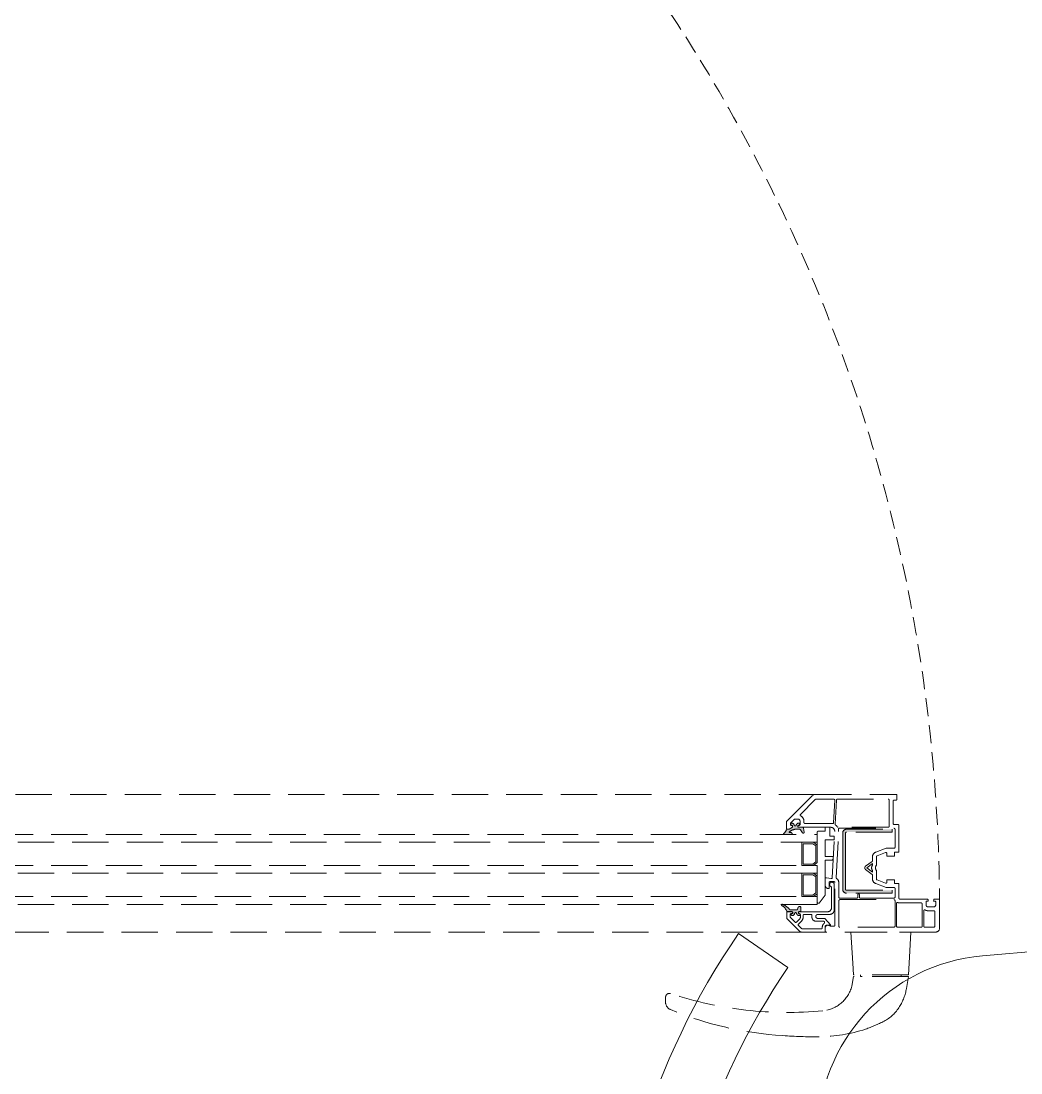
# Model space of a CAD drawing. Header units: millimetres. Extents: x 0 to 145404, y 0 to 194550.
# Drawn here: x 117791 to 118307, y 155323 to 155865 of the extents above; entities that cross this region are included whole.
import ezdxf

# ---------------------------------------------------------------- set-up
doc = ezdxf.new("R2010")
doc.units = ezdxf.units.MM
doc.linetypes.add('HIDDEN2', pattern=[0.1875, 0.125, -0.0625])
doc.layers.add('АР - мебель', color=7, linetype='Continuous', lineweight=9, true_color=0x787878)
doc.layers.add('АР - Окна', color=150, linetype='Continuous', lineweight=9)
doc.layers.add('АР - окна - открывание', color=251, linetype='Continuous', lineweight=5)

# ---------------------------------------------------------------- blocks, each defined once
blk = doc.blocks.new('блок балконный дверной с проходом 750мм')
at = {"layer": 'АР - окна - открывание', "linetype": 'HIDDEN2', "lineweight": 0, "ltscale": 150}
h = blk.add_hatch(color=252, dxfattribs=at)
h.dxf.hatch_style = 1
edge = h.paths.add_edge_path()
edge.add_arc((-95.01606524548495, -767.0779403615428), 0.4999990948033323, 269.998024230572, 360.0000000115815)
edge.add_line((-94.51606615068158, -767.0779403614417), (-94.51606615068158, -766.677941085851))
edge.add_line((-94.51606615068158, -766.677941085851), (-93.51608796157961, -766.677975086048))
edge.add_line((-93.51608796157961, -766.677975086048), (-93.5160679614637, -769.1252826542261))
edge.add_arc((-93.0160688716255, -769.125282650226), 0.4999990898381981, 180.0000004583752, 260.0000014343324)
edge.add_line((-93.1028927900843, -769.6176856325712), (-91.10289648383332, -769.9703389891458))
edge.add_arc((-91.01607248749521, -769.4779360165289), 0.4999990937812597, 259.9999924520041, 414.9999998679999)
edge.add_line((-90.72928478816175, -769.068360737376), (-92.18964652786235, -768.0458038435502))
edge.add_arc((-91.61607140222985, -767.2266530922607), 0.9999981890396054, 180.0000000007426, 235.000019024739, ccw=False)
edge.add_line((-92.61606959126948, -767.2266530922736), (-92.61606959126948, -765.7779427156531))
edge.add_arc((-91.07002851898828, -765.604941635811), 1.55569031969957, 160.0441356413559, 186.3848031233547, ccw=False)
edge.add_arc((-83.87397007858397, -767.4914393909244), 8.989487548420804, 144.4184761265378, 164.4000162285379, ccw=False)
edge.add_arc((-91.0057816270103, -762.3440119224982), 0.1976049697936812, -2.1441227888360004, 155.0988368171374, ccw=False)
edge.add_line((-90.80831500468776, -762.3514049702919), (-90.80272073519882, -763.1844432717846))
edge.add_arc((-90.30426825087395, -763.1579003392419), 0.499158698609575, 183.0481601020709, 363.0481243120662)
edge.add_line((-89.80581574996904, -763.1313577180592), (-89.80581527033792, -759.4546215660359))
edge.add_arc((-90.05109135669335, -759.5558207905832), 0.2653330766919263, 22.42070664090267, 109.3718991659073)
edge.add_arc((-95.81397036680656, -753.3566961569461), 8.221466475385954, 295.4888095720454, 313.649913307044, ccw=False)
edge.add_arc((-92.21607031548928, -761.0719171270271), 0.2999994567637941, 101.5207785811285, 180.0000000621415)
edge.add_line((-92.5160697722531, -761.0719171273524), (-92.5160697722531, -762.1458982926199))
edge.add_line((-92.5160697722531, -762.1458982926199), (-93.51608796157961, -763.8779621558699))
edge.add_line((-93.51608796157961, -763.8779621558699), (-94.51608615079749, -763.8779621558699))
edge.add_line((-94.51608615079749, -763.8779621558699), (-94.51606615068158, -763.4779468806503))
edge.add_arc((-95.01606524528506, -763.4779468806485), 0.4999990946034814, 359.9999999997916, 449.9999999997916)
edge.add_line((-95.01606524528324, -762.977947786045), (-95.21611103305622, -762.9779557856257))
edge.add_arc((-95.2161110342693, -763.4779548802456), 0.4999990946199659, 89.99999986099088, 187.9890196081969)
edge.add_arc((-94.22581810393446, -763.3389718038082), 1.499997286321947, 187.9890199275372, 255.8108212255372)
edge.add_arc((-94.71606578656373, -765.2779516228818), 0.4999990959492785, -75.80980790959973, 75.81082158339922, ccw=False)
edge.add_arc((-94.2257838203848, -767.2169227715343), 1.499997284464145, 104.1901916506915, 172.0129856836921)
edge.add_arc((-95.2160816132698, -767.077974361414), 0.4999990948318529, 172.0129858622975, 270.0000000202954)
edge.add_line((-95.21608161309268, -767.5779734562459), (-95.01608248729463, -767.5779394560489))
h = blk.add_hatch(color=252, dxfattribs=at)
h.dxf.hatch_style = 1
edge = h.paths.add_edge_path()
edge.add_arc((-46.39625955056197, -756.2371215097444), 7.81151624871524, 198.6076839105604, 232.2093995965605)
edge.add_arc((-51.34287915620963, -762.664050261143), 0.2999994713304613, -5.339351787370106e-07, 57.79181758706687, ccw=False)
edge.add_line((-51.04287968487915, -762.6640502639386), (-51.04287981479865, -766.2263769230979))
edge.add_arc((-51.34287926024292, -766.2263769204179), 0.2999994454442643, 290.00030568316987, 359.99999948816827, ccw=False)
edge.add_line((-51.24027190289053, -766.5082836381173), (-52.30120615192573, -766.894438554433))
edge.add_arc((-52.0716197121265, -767.5252115906303), 0.6712559545607332, 110.0003072021514, 270.0001336671494)
edge.add_line((-52.0716181461321, -768.1964675451893), (-50.2428801907372, -768.1964632750826))
edge.add_arc((-50.24288018351763, -767.9964638272743), 0.1999994478082955, 269.9999979317402, 359.9999979317402)
edge.add_line((-50.04288073570933, -767.9964638344939), (-50.04287974572071, -767.1964727189772))
edge.add_arc((-49.84287935306764, -767.1964727206265), 0.2000003926530738, 90.00026967652389, 179.9999995275242, ccw=False)
edge.add_line((-49.84288029441814, -766.9964723279757), (-49.24288300921035, -766.9964733221607))
edge.add_arc((-49.24288108925673, -767.1964727650327), 0.1999994428812285, 5.207127742323792e-07, 90.00055002772609, ccw=False)
edge.add_line((-49.04288164637546, -767.1964727632151), (-49.04288442637335, -767.2964729570851))
edge.add_arc((-48.54288247191289, -767.2964729747803), 0.5000019544604587, 179.9999979722955, 359.9999979722955)
edge.add_line((-48.04288051745243, -767.2964729924754), (-48.04288336729223, -767.1964727986053))
edge.add_arc((-49.24288194514685, -767.1964728085616), 1.199998577854615, 4.753759349558456e-07, 82.8476248157132)
edge.add_arc((-49.02955870063003, -765.4964827043004), 0.5133236805769131, 97.15236181641842, 262.84762477341826, ccw=False)
edge.add_arc((-49.24288224242316, -763.796493164196), 1.199998055101472, 277.1523983580597, 360.0000228620609)
edge.add_line((-48.04288418732176, -763.7964926853749), (-48.04288515729422, -763.6964905813641))
edge.add_arc((-48.54288616203849, -763.6964896099964), 0.5000010047452065, 359.999888689693, 539.999888689693)
edge.add_line((-49.04288716678275, -763.6964886386288), (-49.0428823965558, -763.796492649519))
edge.add_arc((-49.24288183920424, -763.7964926479342), 0.1999994426484406, 269.99945003897454, 359.99999954598854, ccw=False)
edge.add_line((-49.24288375892502, -763.9964920905734), (-49.54288012258621, -763.9964777235512))
edge.add_arc((-49.54288018210706, -763.4964785687881), 0.4999991547630351, 180.0000068935799, 270.0000068205977, ccw=False)
edge.add_line((-50.0428793368701, -763.4964786289459), (-50.04288149566855, -761.2278443491798))
edge.add_arc((-50.34288095822441, -761.2278443482112), 0.29999946255586, 359.9999998150084, 434.3052310620474)
edge.add_arc((-47.85839231906767, -755.215549082521), 6.207596333431415, 210.5429580586039, 247.22207842560408, ccw=False)
edge.add_arc((-53.48087951406909, -758.584940599531), 0.3498905699970064, 37.87019003143638, 204.4338547854487)
h = blk.add_hatch(color=252, dxfattribs=at)
h.dxf.hatch_style = 1
edge = h.paths.add_edge_path()
edge.add_line((-76.10213314146677, -791.2758725441856), (-61.56135050447483, -791.2758725441838))
edge.add_arc((-61.56147258726834, -791.7758716370535), 0.4999991077738787, -1.9910038417947362e-07, 89.98601031725849, ccw=False)
edge.add_line((-61.06147347949445, -791.7758716387909), (-61.06147347948718, -815.2758290852782))
edge.add_line((-61.06147347948718, -815.2758290852782), (-59.56147619567491, -815.2758290852782))
edge.add_line((-59.56147619567491, -815.2758290852782), (-59.56147619567491, -791.7758716387909))
edge.add_arc((-61.56147257722184, -791.7758716381876), 1.999996381546929, 359.9999999827156, 449.9965028670721)
edge.add_line((-61.56135050447483, -789.7758752603661), (-76.10213314146677, -789.7758752603661))
edge.add_line((-76.10213314146677, -789.7758752603661), (-90.56142006125447, -789.7758752603679))
edge.add_arc((-90.56142006125356, -791.77587163879), 1.999996378422111, 90.00000000002606, 180.0000000000261)
edge.add_line((-92.56141643967567, -791.7758716387909), (-92.56141643967567, -815.2758290852801))
edge.add_line((-92.56141643967567, -815.2758290852801), (-91.06141915585613, -815.2758290852801))
edge.add_line((-91.06141915585613, -815.2758290852801), (-91.06141915585613, -791.7758716387909))
edge.add_arc((-90.56142006125265, -791.7758716387891), 0.4999990946034814, 90.00000000020839, 180.0000000002084, ccw=False)
edge.add_line((-90.56142006125447, -791.2758725441856), (-76.10213314146677, -791.2758725441856))
h = blk.add_hatch(color=252, dxfattribs=at)
h.dxf.hatch_style = 1
edge = h.paths.add_edge_path()
edge.add_line((-76.10212411178509, -791.2758725441802), (-61.56134147478588, -791.2758725441802))
edge.add_arc((-61.56146355756937, -791.7758716370411), 0.4999991077733852, -1.990424038922356e-07, 89.98601031731539, ccw=False)
edge.add_line((-61.06146444981277, -791.7758716387873), (-61.06146444981277, -815.2758290852764))
edge.add_line((-61.06146444981277, -815.2758290852746), (-59.56146716599324, -815.2758290852746))
edge.add_line((-59.56146716599324, -815.2758290852746), (-59.56146716599324, -791.7758716387855))
edge.add_arc((-61.56146354755765, -791.7758716382052), 1.999996381546226, 359.9999999827055, 449.9965028670623)
edge.add_line((-61.56134147479315, -789.7758752603625), (-76.10212411179236, -789.7758752603625))
edge.add_line((-76.10212411178509, -789.7758752603625), (-90.56141103157279, -789.7758752603625))
edge.add_arc((-90.56141103157279, -791.7758716387873), 1.999996378424573, 90.00000000000277, 180.0000000000028)
edge.add_line((-92.56140741000127, -791.7758716387873), (-92.56140741000127, -815.2758290852764))
edge.add_line((-92.56140740999399, -815.2758290852764), (-91.06141012617445, -815.2758290852764))
edge.add_line((-91.06141012618173, -815.2758290852764), (-91.06141012618173, -791.7758716387873))
edge.add_arc((-90.56141103157279, -791.7758716387873), 0.4999990946061432, 90.00000000000279, 180.0000000000028, ccw=False)
edge.add_line((-90.56141103157279, -791.275872544182), (-76.10212411178509, -791.275872544182))
at = {"layer": 'АР - окна - открывание', "color": 252, "linetype": 'HIDDEN2', "lineweight": 0, "ltscale": 150}
for p, q in [((-23.52350970294356, -795.0324390046828), (-39.5161857436542, -794.032896814859)), ((-17.52625656259625, -795.2823245522561), (-23.52350970294356, -795.0324390046828)), ((-17.52625656259625, -823.7692789685773), (-17.52625656259625, -795.2823245522561)), ((-16.52671437276877, -795.2823245522561), (-11.56616350427066, -794.4638437555061)), ((-16.52671437276877, -823.7692789685773), (-16.52671437276877, -795.2823245522561)), ((-16.52671437276877, -799.030607764915), (-17.52625656259625, -799.030607764915)), ((-16.52671437276877, -799.8802192266196), (-16.52671437276877, -799.030607764915)), ((-39.51618574364693, -825.018706705978), (-23.52350970294356, -824.0191645161506)), ((-23.52350970294356, -824.0191645161506), (-17.52625656259625, -823.7692789685773)), ((-17.52625656259625, -820.0209957559184), (-16.52671437276877, -820.0209957559184)), ((-16.52671437276877, -820.0209957559184), (-16.52671437276877, -819.1713842942138)), ((-16.52671437276877, -823.7692789685773), (-10.39452240784158, -822.688778168733))]:
    blk.add_line(p, q, dxfattribs=at)
for points in [[(-110.5160422081972, -775.6042632106148), (-110.516042428615, -73.17188785274837)], [(-39.51620888702018, -80.22134870603648), (-39.51620866654412, -768.5548023573213)], [(-39.5161857436542, -794.032896814859), (-39.51618574364693, -825.018706705978)]]:
    blk.add_lwpolyline(points, dxfattribs=at)
for points in [[(-89.80566937785625, -72.10543197027098), (-89.80539569275425, -776.6706853726394), (-85.80540821009345, -776.6706853726394), (-85.80568189519545, -72.10543197027098)], [(-73.80570514298597, -72.10543197027098), (-73.80543145789125, -776.6706853726375), (-69.80543494514131, -776.6706853726375), (-69.80570863023604, -72.10543197027098)], [(-57.80575642520853, -72.10550617721881), (-57.80546722302097, -776.6706853726375), (-53.80547071032925, -776.6706853726375), (-53.80575991251681, -72.10550617721881)], [(-85.80584522362915, -768.6701858955387), (-85.80584522368736, -774.6701722156615), (-84.30584864359844, -776.6701676556643), (-75.30586728669005, -776.6701676556643), (-73.80587070659385, -774.6701722156615), (-73.80587070660113, -768.6701858955387)], [(-85.00584704770881, -769.4701840715154), (-85.00584704770881, -774.4035061569632), (-83.90584955566737, -775.8701694796875), (-75.70586637473025, -775.8701694796857), (-74.6058688826306, -774.4035061569632), (-74.6058688826306, -769.4701840715154)], [(-69.80587982653378, -768.6701858955369), (-69.80587982653378, -774.6701722156615), (-68.30588324650307, -776.6701676556643), (-59.3059018895874, -776.6701676556625), (-57.80590530949848, -774.6701722156615), (-57.80590530949848, -768.6701858955369)], [(-69.00588165049703, -769.4701840715154), (-69.00588165049703, -774.4035061569632), (-67.90588415845559, -775.8701694796857), (-59.70590097751847, -775.8701694796857), (-58.60590348547703, -774.4035061569632), (-58.60590348547703, -769.4701840715154)]]:
    blk.add_lwpolyline(points, close=True, dxfattribs=at)
for points in [[(-95.01608248729463, -767.5779394560489, 0.4142236625048969), (-94.51606615068158, -767.0779403614417), (-94.51606615068158, -766.677941085851), (-93.51608796157961, -766.677975086048), (-93.5160679614637, -769.1252826542261, 0.3639702390887247), (-93.1028927900843, -769.6176856325712), (-91.10289648383332, -769.9703389891458, 0.8025849048733388), (-90.72928478816175, -769.068360737376), (-92.18964652786235, -768.0458038435502, -0.2446985312071642), (-92.61606959126948, -767.2266530922736), (-92.61606959126948, -765.7779427156531, -0.1154416027553589), (-92.53230866463855, -765.0739904643799, -0.0874075010734175), (-91.1850163429699, -762.2608095145881, -0.8188035862802793), (-90.80831500468776, -762.3514049702919), (-90.80272073519882, -763.1844432717846, 0.9999996876733664), (-89.80581574996904, -763.1313577180592), (-89.80581527033792, -759.4546215660359, 0.3987127071440715), (-90.13910193663469, -759.305509425669, -0.0794090477554246), (-92.27598719565867, -760.7779619577761, 0.356473528983741), (-92.5160697722531, -761.0719171273524), (-92.5160697722531, -762.1458982926199), (-93.51608796157961, -763.8779621558699), (-94.51608615079749, -763.8779621558699), (-94.51606615068158, -763.4779468806503, 0.4142135623730951), (-95.01606524528324, -762.977947786045), (-95.21611103305622, -762.9779557856257, 0.4556683960672589), (-95.71125749879866, -763.5474464141537, 0.3048806673354255), (-94.59350386808364, -764.7932066671694, -0.778623334121811), (-94.59349529202154, -765.7626944101596, 0.3048854015993097), (-95.7112305100527, -767.008500158667, 0.4556578280662389), (-95.21608161309268, -767.5779734562459)], [(-53.79943367739179, -758.7296701956841, 0.1476748019474032), (-51.18298030333244, -762.4102155912353, -0.2576486926793444), (-51.04287968487915, -762.6640502639386), (-51.04287981479865, -766.2263769230979, -0.3152973200329164), (-51.24027190289053, -766.5082836381173), (-52.30120615192573, -766.894438554433, 0.8390983408607906), (-52.0716181461321, -768.1964675451893), (-50.2428801907372, -768.1964632750826, 0.4142135623730951), (-50.04288073570933, -767.9964638344939), (-50.04287974572071, -767.1964727189772, -0.4142121813853099), (-49.84288029441814, -766.9964723279757), (-49.24288300921035, -766.9964733221607, -0.4142163714287553), (-49.04288164637546, -767.1964727632151), (-49.04288442637335, -767.2964729570851, 0.9999999999999998), (-48.04288051745243, -767.2964729924754), (-48.04288336729223, -767.1964727986053, 0.378106001510462), (-49.09347188038373, -766.0058119754942, -0.8823576009580577), (-49.09347176117444, -764.9871534181477, 0.378106002326665), (-48.04288418732176, -763.7964926853749), (-48.04288515729422, -763.6964905813641, 1.000000000000006), (-49.04288716678275, -763.6964886386288), (-49.0428823965558, -763.796492649519, -0.4142163714287553), (-49.24288375892502, -763.9964920905734), (-49.54288012258621, -763.9964777235512, -0.4142135620000036), (-50.0428793368701, -763.4964786289459), (-50.04288149566855, -761.2278443491798, 0.3360769060652119), (-50.26172733806743, -760.9390299312074, -0.161423431392493), (-53.2046746456399, -758.3701516760996, 0.8891193943001539)], [(-39.51619477286295, -781.2758142697769, 0.4142135623730951), (-40.01616348499374, -780.7758455576534), (-41.61616615200182, -780.7758455576534, 0.7207612074404529), (-42.51615834148834, -783.4758456685088), (-42.51615834148834, -785.2758377825687, -0.4142135623730951), (-43.01615706263692, -785.7758365037137), (-65.01611797221994, -785.7758365037155, -0.4142135623730951), (-65.51611669336853, -785.2758377825687), (-65.51611669336853, -783.275840657225, -0.4142135623730951), (-65.01611797222722, -782.7758419360782), (-62.01612303112779, -782.7758419360782), (-62.01612303112779, -782.275841720628, 0.4142135623730951), (-63.51611919456627, -780.7758455576534), (-67.01611435716768, -780.7758455576534, 0.4663076484297019), (-67.50851711990981, -781.3626683002769), (-67.07374589117535, -783.828378926599, -0.4504671432811832), (-67.53998116142611, -784.4145169756086), (-91.41143069128157, -785.6655666972767, -0.4296339427720534), (-93.51609899126925, -783.6683108181098), (-93.51609699126129, -767.2235980300723, 0.3888787210067404), (-93.97251774960023, -766.7255020361501), (-94.5160951804719, -766.6779450858742), (-94.5160951804719, -767.2759013766956, -0.4142135623730951), (-95.01609390162048, -767.7759000978424), (-96.71608894406381, -767.7759000978424, -0.4142135623730951), (-97.71608638588805, -766.7759026555507), (-97.71608638588805, -765.2185773645144, -0.1989110945363628), (-97.42319710888114, -764.5114752011307), (-95.6876630592451, -762.7759241516362), (-95.01609390162048, -762.7759241516362, -0.4142135623730951), (-94.5160951804719, -763.2759228727812), (-94.5160951804719, -763.8779621558699), (-93.7221936281203, -763.8085052829176, 0.2447000054231404), (-93.33275732326001, -763.5604057312742), (-92.51609880205069, -762.2758940570823), (-92.51609880205069, -761.2759264943581, 0.4142135623730951), (-93.01609752319928, -760.7759277732114), (-96.51609155890037, -760.7759277732114), (-109.9302560192009, -774.1900542337628, 0.1989125858137271), (-110.5160422081972, -775.6042632106148), (-110.5160662078706, -817.2758255493884, 0.414213731059474), (-110.016067486722, -817.775824558312), (-108.0160703613801, -817.775824558312, 0.4142135623730951), (-107.5160716402315, -817.2758258371653), (-107.5160716402315, -816.2758277545893, -0.4142133840902219), (-107.0160723700683, -815.7758281798872), (-95.51609330076462, -815.7758211800794, -0.4142137406559211), (-95.01609427508083, -816.2758199007606), (-95.01609427508083, -818.2758240263777, 0.4142135623730951), (-94.51609555393225, -818.7758227475244), (-80.71611716927873, -818.7758227475226), (-80.71611716927873, -816.5758267310705), (-78.71612079085025, -816.5758267310705), (-78.71612079085753, -812.575836974471), (-79.99774152719328, -812.575836974471, -0.5223602831779204), (-80.46661544698145, -811.902180723939), (-78.83698881293822, -807.5021838118412, -0.3137494600325467), (-78.36811427708017, -807.1758407527834), (-73.93899944139412, -807.1758407527816, -0.3779650000000018), (-71.29325223213527, -807.1758407527816), (-66.86415239676717, -807.1758407527816, -0.3137494600325357), (-66.39527786044346, -807.5021838118412), (-64.76565122640022, -811.9021807239371, -0.5223602831779198), (-65.23452514665405, -812.5758369744692), (-66.51614588253142, -812.575836974471), (-66.51614588253142, -816.5758267310687), (-64.51614950410294, -816.5758267310687), (-64.51614950410294, -818.7758227475226), (-57.01616271155217, -818.7758227475226, -0.4142136248932759), (-56.51616399040358, -819.275821575304), (-56.51616699065198, -833.3301329545304, 0.3888803697501749), (-56.05974015218817, -833.8282328115713), (-55.51616580119298, -833.8757864044348), (-55.51616580119298, -833.2757961176396, -0.4142135623730951), (-55.0161670800444, -832.7757973964929), (-53.51616867585108, -832.7757973964929, -0.4142135623730951), (-52.51617123355391, -833.7757948387864), (-52.51617123355391, -836.7757909002614, -0.4142135623730951), (-53.51616867585108, -837.775788342555), (-55.0161668984365, -837.775788342555, -0.4142135623730951), (-55.51616580165864, -837.2757894393346), (-55.51616580119298, -836.675799334613), (-56.05975151150778, -836.7233619217097, 0.3888761047889064), (-56.51616399040358, -837.2214533032659), (-56.51616399040358, -839.275785999833, 0.4142135623730951), (-56.016165269255, -839.7757847209798), (-41.51619024371757, -839.7757847209798, 0.4142135623730951), (-39.51619477379427, -837.7757892510583)], [(-39.51618574318854, -781.2758142697769, 0.4142135623730951), (-40.01615445531206, -780.7758455576534), (-41.61615712232015, -780.7758455576534, 0.7207612074404529), (-42.51614931180666, -783.4758456685088), (-42.51614931180666, -785.2758377825687, -0.4142135623730951), (-43.01614803295524, -785.7758365037137), (-65.01610894254554, -785.7758365037155, -0.4142135623730951), (-65.51610766368685, -785.2758377825687), (-65.51610766368685, -783.275840657225, -0.4142135623730951), (-65.01610894254554, -782.7758419360782), (-62.01611400144611, -782.7758419360782), (-62.01611400144611, -782.275841720628, 0.4142135623730951), (-63.51611016488459, -780.7758455576534), (-67.016105327486, -780.7758455576534, 0.4663076484297019), (-67.50850809022813, -781.3626683002769), (-67.07373686149367, -783.828378926599, -0.4504671432811832), (-67.53997213174443, -784.4145169756086), (-91.41142166159989, -785.6655666972767, -0.4296339427720534), (-93.51608996159484, -783.6683108181098), (-93.51608796157961, -767.2235980300723, 0.3888787210067404), (-93.97250871991855, -766.7255020361501), (-94.51608615079749, -766.6779450858742), (-94.51608615079749, -767.2759013766956, -0.4142135623730951), (-95.0160848719388, -767.7759000978424), (-96.71607991438214, -767.7759000978424, -0.4142135623730951), (-97.71607735620637, -766.7759026555507), (-97.71607735620637, -765.2185773645144, -0.1989110945363628), (-97.42318807919946, -764.5114752011307), (-95.6876540295707, -762.7759241516362), (-95.0160848719388, -762.7759241516362, -0.4142135623730951), (-94.51608615079749, -763.2759228727812), (-94.51608615079749, -763.8779621558699), (-93.72218459843862, -763.8085052829176, 0.2447000054231404), (-93.33274829358561, -763.5604057312742), (-92.51608977236901, -762.2758940570823), (-92.51608977236901, -761.2759264943581, 0.4142135623730951), (-93.0160884935176, -760.7759277732114), (-96.51608252921869, -760.7759277732114), (-109.9302469895265, -774.1900542337628, 0.1989125858137271), (-110.5160331785155, -775.6042632106148), (-110.5160571781889, -817.2758255493884, 0.414213731059474), (-110.0160584570403, -817.775824558312), (-108.0160613316984, -817.775824558312, 0.4142135623730951), (-107.5160626105499, -817.2758258371653), (-107.5160626105499, -816.2758277545893, -0.4142133840902219), (-107.0160633403939, -815.7758281798872), (-95.51608427108295, -815.7758211800794, -0.4142137406559211), (-95.01608524539915, -816.2758199007606), (-95.01608524539915, -818.2758240263777, 0.4142135623730951), (-94.51608652425057, -818.7758227475244), (-80.71610813959705, -818.7758227475226), (-80.71610813959705, -816.5758267310705), (-78.71611176117585, -816.5758267310705), (-78.71611176117585, -812.575836974471), (-79.99773249751888, -812.575836974471, -0.5223602831779204), (-80.46660641730705, -811.902180723939), (-78.83697978325654, -807.5021838118412, -0.3137494600325467), (-78.36810524739849, -807.1758407527834), (-73.93899041171244, -807.1758407527816, -0.3779650000000018), (-71.2932432024536, -807.1758407527816), (-66.86414336708549, -807.1758407527816, -0.3137494600325357), (-66.39526883076906, -807.5021838118412), (-64.76564219671855, -811.9021807239371, -0.5223602831779198), (-65.23451611697237, -812.5758369744692), (-66.51613685284974, -812.575836974471), (-66.51613685284974, -816.5758267310687), (-64.51614047442126, -816.5758267310687), (-64.51614047442126, -818.7758227475226), (-57.01615368187049, -818.7758227475226, -0.4142136248932759), (-56.51615496072191, -819.275821575304), (-56.51615796097758, -833.3301329545304, 0.3888803697501749), (-56.05973112250649, -833.8282328115713), (-55.51615677151131, -833.8757864044348), (-55.51615677151131, -833.2757961176396, -0.4142135623730951), (-55.01615805036272, -832.7757973964929), (-53.5161596461694, -832.7757973964929, -0.4142135623730951), (-52.51616220387223, -833.7757948387864), (-52.51616220387223, -836.7757909002614, -0.4142135623730951), (-53.5161596461694, -837.775788342555), (-55.01615786875482, -837.775788342555, -0.4142135623730951), (-55.51615677197697, -837.2757894393346), (-55.51615677151131, -836.675799334613), (-56.05974248182611, -836.7233619217097, 0.3888761047889064), (-56.51615496072191, -837.2214533032659), (-56.51615496072191, -839.275785999833, 0.4142135623730951), (-56.0161562395806, -839.7757847209798), (-41.5161812140359, -839.7757847209798, 0.4142135623730951), (-39.51618574411259, -837.7757892510583)], [(-52.01617706075194, -784.0334408068122), (-62.83392510664999, -784.0334498763643, 2.154456899802128), (-64.0171380861866, -785.433448258171), (-51.01617802718101, -785.4334373582244, 0.4142134815881239), (-48.61618451403774, -783.0334404826629), (-48.61618794572132, -776.9334521024177, -0.4142135836325451), (-47.61619030017027, -775.9334534042393), (-47.51618895756837, -775.9334533553449, -0.414214246700944), (-46.51619033197494, -776.9334533373496), (-46.51619720558665, -780.656035125294), (-43.20620078682987, -783.4334519069873), (-43.01718029924814, -783.4334504370129, 0.4931435481131065), (-42.72740116950445, -783.0558052911567), (-43.03058325427264, -781.9243239906666, -0.4931461045081898), (-42.06465979518543, -780.6655051877062), (-40.51620839214593, -780.6655051877062), (-39.51621025654458, -780.9334566481596), (-39.51620866654412, -768.5548023573213, 0.1989123630725275), (-39.95554812743649, -767.4941430249003), (-46.36975086858729, -761.0799402736814, 0.1989123677162542), (-46.72330359941407, -760.9334939367966), (-49.51619164225849, -760.9334939367966, 0.4142135623730951), (-50.0161907100337, -761.4334929844865), (-50.01619080002274, -763.4334892757163, 0.4142135619999984), (-49.51619161222334, -763.9334883434315), (-49.01619254445541, -763.9334883434315), (-49.01619268159266, -763.1334899207689, -0.4142136125835799), (-48.51619361381745, -762.6334907672574), (-47.42746534450998, -762.6334907672574, -0.1989123675822483), (-47.0739126128683, -762.7799371039112), (-44.61472084929119, -765.2391288712136, -0.4142149376303149), (-44.61472250995575, -765.9462359941137), (-46.30909064168372, -767.6405882118381, -0.1989123979999996), (-47.01619627330365, -767.9334808857277), (-48.51619343669154, -767.9334808857277, -0.4142135623730951), (-49.01619254445541, -767.4334818178961), (-49.01619254445541, -766.9334827501809), (-49.51619161222334, -766.9334827501809, 0.4142135623730951), (-50.01619068005675, -767.4334818178961), (-50.01618246638827, -782.0334434104536, -0.4142134815881235)], [(-95.51609536969772, -783.6683103198523), (-95.51609336968977, -770.2758952719198, 0.4142136061131471), (-96.01609209083108, -769.7758964762672), (-96.71609062090283, -769.7758964762672, -0.2836257497458363), (-99.39710918271885, -768.1220427884602, 0.5113885279364263), (-100.1974982330212, -767.9928460451649), (-107.869600041704, -775.6649258537166, 0.1989125985937846), (-108.016046735167, -776.018478458351), (-108.016051734965, -785.2077914453951, 0.429634057382356), (-107.4898846775395, -785.7071056275274), (-95.89242117658432, -785.0993087017107, 0.4607369999999725), (-95.42942363268958, -784.4964733190102, -0.0521850000000031)], [(-95.51608634001605, -783.6683103198523), (-95.51608434000809, -770.2758952719198, 0.4142136061131471), (-96.0160830611494, -769.7758964762672), (-96.71608159122843, -769.7758964762672, -0.2836257497458363), (-99.39710015303717, -768.1220427884602, 0.5113885279364263), (-100.1974892033395, -767.9928460451649), (-107.8695910120223, -775.6649258537166, 0.1989125985937846), (-108.0160377054854, -776.018478458351), (-108.0160427052833, -785.2077914453951, 0.429634057382356), (-107.4898756478651, -785.7071056275274), (-95.89241214690264, -785.0993087017107, 0.4607369999999725), (-95.4294146030079, -784.4964733190102, -0.0521850000000031)], [(-45.11619817983592, -779.7700526777664, 0.2216951465911296), (-44.93759231817967, -780.1530751079156), (-44.72380756126222, -780.332461819213, 0.4333548528877233), (-43.99935322394595, -780.2453132448647, -0.2387820233488146), (-42.06465979297354, -779.2655077978727), (-41.71620587637153, -779.2655077978727, 0.4142135247519348), (-41.21620680853812, -778.7655087943042), (-41.21620553425601, -768.8447506505602, 0.1989124005592738), (-41.36265187038953, -768.4911978552375), (-42.91766773981362, -766.9361819834251, 0.4142121871152639), (-43.62477154255612, -766.9361803227641), (-45.31914301755023, -768.6305358835818, -0.1989123979999998), (-47.0161964719664, -769.3334782755594), (-48.11619287226495, -769.3334782755594, 0.4142137271492757), (-48.61619194004015, -769.8334776246486), (-48.6161899147628, -773.4334585916315, 0.4142135411136461), (-48.11619060199882, -773.9334573782037), (-47.11618834687397, -773.9334568882116, -0.4142142467009427), (-45.11619109579624, -775.9334568522211)], [(-91.5161021854874, -777.1707205041241), (-91.5161021854874, -780.6707125242158), (-93.51609762549197, -780.6707125242158), (-93.51609762549197, -783.1707068242488), (-89.01610788545804, -783.1707068242488), (-89.01610788545804, -785.4348971541242), (-87.01611244539527, -785.3300818349855), (-87.01611244533706, -780.6707125242158), (-78.51613182518486, -780.6707125242158), (-78.51613182518486, -784.8846167283539), (-77.06398669603368, -784.8085130271868), (-76.51613638512208, -784.3474887948653), (-76.51613638512208, -780.6707125242158), (-58.51614306046395, -780.670712524214), (-54.36799253479694, -777.6707193641525), (-54.3656599567621, -777.1707205041241, 0.4142135623730951), (-54.81689082235243, -776.6706453543613), (-91.01610332545533, -776.6707216440957, 0.4142135623728348)], [(-94.01609626979916, -813.775823801416, 0.4142133888067069), (-93.51609699126129, -813.2758242267139), (-93.51609699126129, -787.4099618623607, 0.2504918936243434), (-93.73831898969365, -786.9942230295312, -0.0852999488735106), (-94.72115361154283, -786.0615482508313, 0.2504917592246894), (-95.14795225430862, -785.861389307571), (-107.5422209840763, -786.5109451407009, 0.3989593756714407), (-108.0160527347325, -787.0102593070008), (-108.0160687348252, -813.2758322756547, 0.4142139143587452), (-107.5160692174031, -813.7758318014623)], [(-94.01608724012476, -813.775823801416, 0.4142133888067069), (-93.51608796157961, -813.2758242267139), (-93.51608796157961, -787.4099618623607, 0.2504918936243434), (-93.73830996001197, -786.9942230295312, -0.0852999488735106), (-94.72114458186115, -786.0615482508313, 0.2504917592246894), (-95.14794322462694, -785.861389307571), (-107.5422119544019, -786.5109451407009, 0.3989593756714407), (-108.0160437050581, -787.0102593070008), (-108.0160597051436, -813.2758322756547, 0.4142139143587452), (-107.5160601877215, -813.7758318014623)], [(-92.40498800353089, -787.5682882578333, 0.4814801107898689), (-93.01609789665235, -788.0557855550871), (-93.01609789665235, -816.2758276479528, 0.4142135623730951), (-92.51609917550377, -816.7758263690996), (-83.21611226884852, -816.7758263690978, 0.4142135623730951), (-82.71611354769993, -816.2758276479528), (-82.71611354769993, -812.2173656237121), (-80.71248277286941, -806.8075580314619, -0.3137490212917867), (-78.36811594601022, -805.1758443743586), (-76.3661182758733, -805.1758413741084, 0.2360675819971982), (-75.96611978352303, -804.9758417533087), (-73.41612438818265, -801.5758478928494, -0.5000000000003287), (-71.81612728534674, -801.5758478933151), (-69.26613065833226, -804.9758433956924, 0.2360679774990761), (-68.86612870146928, -805.1758443743586), (-66.86415447361651, -805.1758443743568, -0.3137494327936865), (-64.51978390051954, -806.8075580314601), (-62.51615312568174, -812.2173656237103), (-62.51615312568174, -816.275827647951, 0.4142135623730951), (-62.01615440453315, -816.7758263690978), (-57.51613080620882, -816.7758263690978, 0.4142135623730951), (-57.01613208506751, -816.275827647951), (-57.01613208506751, -798.8758124085637, 0.4142135623730951), (-57.51613080620882, -798.3758136878826), (-58.81615982587391, -798.3758136878826, -0.9999999999999998), (-58.81615982587391, -797.5758151362336), (-57.51613080620882, -797.5758151362336, 0.4142135623730951), (-57.01613208506751, -797.0758164150868), (-57.01613208506751, -788.2758316032853, 0.4142135623730951), (-57.51613080620882, -787.7758328821403), (-65.01611702414084, -787.7758328821403, -0.2531711279393058), (-67.1087071529837, -786.6437014068636, 0.2671472280829498), (-67.55339305625967, -786.4179603961568), (-91.30675899183552, -787.662822086568, -0.0692230000000002)], [(-92.40497897384921, -787.5682882578333, 0.4814801107898689), (-93.01608886697795, -788.0557855550871), (-93.01608886697068, -816.2758276479528, 0.4142135623730951), (-92.51609014582937, -816.7758263690996), (-83.21610323916684, -816.7758263690978, 0.4142135623730951), (-82.71610451802553, -816.2758276479528), (-82.71610451802553, -812.2173656237121), (-80.71247374318773, -806.8075580314619, -0.3137490212917867), (-78.36810691632854, -805.1758443743586), (-76.36610924619163, -805.1758413741084, 0.2360675819971982), (-75.96611075384135, -804.9758417533087), (-73.41611535850097, -801.5758478928494, -0.5000000000003287), (-71.81611825566506, -801.5758478933151), (-69.26612162865058, -804.9758433956924, 0.2360679774990761), (-68.8661196717876, -805.1758443743586), (-66.86414544393483, -805.1758443743568, -0.3137494327936865), (-64.51977487083786, -806.8075580314601), (-62.51614409600006, -812.2173656237103), (-62.51614409600006, -816.275827647951, 0.4142135623730951), (-62.01614537485148, -816.7758263690978), (-57.51612177652714, -816.7758263690978, 0.4142135623730951), (-57.01612305538583, -816.275827647951), (-57.01612305538583, -798.8758124085637, 0.4142135623730951), (-57.51612177653442, -798.3758136878826), (-58.81615079619223, -798.3758136878826, -0.9999999999999998), (-58.81615079619223, -797.5758151362336), (-57.51612177653442, -797.5758151362336, 0.4142135623730951), (-57.01612305538583, -797.0758164150868), (-57.01612305538583, -788.2758316032853, 0.4142135623730951), (-57.51612177653442, -787.7758328821403), (-65.01610799445916, -787.7758328821403, -0.2531711279393058), (-67.10869812330202, -786.6437014068636, 0.2671472280829498), (-67.55338402657799, -786.4179603961568), (-91.30674996215384, -787.662822086568, -0.0692230000000002)], [(-76.10213314146677, -791.2758725441856), (-61.56135050447483, -791.2758725441838, -0.4141420506258557), (-61.06147347949445, -791.7758716387909), (-61.06147347948718, -815.2758290852782), (-59.56147619567491, -815.2758290852782), (-59.56147619567491, -791.7758716387909, 0.4141956854021884), (-61.56135050447483, -789.7758752603661), (-76.10213314146677, -789.7758752603661), (-90.56142006125447, -789.7758752603679, 0.4142135623730951), (-92.56141643967567, -791.7758716387909), (-92.56141643967567, -815.2758290852801), (-91.06141915585613, -815.2758290852801), (-91.06141915585613, -791.7758716387909, -0.4142135623730951), (-90.56142006125447, -791.2758725441856)], [(-76.10212411178509, -791.2758725441856), (-61.56134147479315, -791.2758725441838, -0.4141420506258557), (-61.06146444981277, -791.7758716387909), (-61.06146444981277, -815.2758290852782), (-59.56146716599324, -815.2758290852782), (-59.56146716599324, -791.7758716387909, 0.4141956854021884), (-61.56134147479315, -789.7758752603661), (-76.10212411178509, -789.7758752603661), (-90.56141103157279, -789.7758752603679, 0.4142135623730951), (-92.56140741000127, -791.7758716387909), (-92.56140740999399, -815.2758290852801), (-91.06141012618173, -815.2758290852801), (-91.06141012618173, -791.7758716387909, -0.4142135623730951), (-90.56141103157279, -791.2758725441856)], [(-55.7161348127338, -787.7758328821403, 0.4142135623730951), (-56.21613353388238, -788.2758316032853), (-56.21613353388238, -816.275827647951, 0.4142135623730951), (-55.7161348127338, -816.7758263690978), (-42.51618896797299, -816.775826369096, 0.4142135623730951), (-42.01619024682441, -816.275827647951), (-42.01619024683168, -788.2758316032853, 0.4142135623730951), (-42.51618896797299, -787.7758328821385)], [(-55.71612578305212, -787.7758328821403, 0.4142135623730951), (-56.21612450420071, -788.2758316032853), (-56.21612450420071, -816.275827647951, 0.4142135623730951), (-55.71612578305212, -816.7758263690978), (-42.51617993829132, -816.775826369096, 0.4142135623730951), (-42.01618121715001, -816.275827647951), (-42.01618121715001, -788.2758316032853, 0.4142135623730951), (-42.51617993829132, -787.7758328821385)], [(-71.29325223213527, -805.1758443743586), (-70.36612791125663, -805.1758443743586), (-72.61612583699753, -802.1758468064711), (-74.86612376273843, -805.1758443743586), (-73.93899944139412, -805.1758443743586, -0.3779649999999959)], [(-54.51616761198238, -819.2758210318791), (-54.51616961199034, -830.2758022061191, 0.4142136156264128), (-54.01617089084175, -830.7758010180698), (-42.51618896797299, -830.775801018068, 0.4142135623730951), (-42.01619024682441, -830.2758022969213), (-42.01619024682441, -818.075823641426, 0.4142135623730951), (-42.51618896797299, -817.5758249202811), (-54.26662282680627, -817.5758249202811, 0.5405750318884612), (-54.72487930941861, -818.2758234806208, -0.1032438360558487)], [(-50.45676287353854, -831.5757995692531, 0.5718902783057536), (-50.89382101100637, -832.3186555126651, -0.1274789111112957), (-50.5161748551327, -833.7757948662604), (-50.5161748551327, -836.7757905268029, 0.4142135623730951), (-50.01617613398412, -837.2757892479497), (-42.51618896797299, -837.2757892479478, 0.4142135623730951), (-42.01619024682441, -836.7757905268011), (-42.01619024682441, -832.0757982903981, 0.4142135623730951), (-42.51618896797299, -831.5757995692513)]]:
    blk.add_lwpolyline(points, format="xyb", close=True, dxfattribs=at)
at = {"layer": 'АР - окна - открывание', "color": 252, "linetype": 'HIDDEN2', "lineweight": 0, "ltscale": 75}
blk.add_arc((-50.5144568612377, -0.0003663423633781804), 839.7754183786165, 180, 270, dxfattribs=at)
at = {"layer": 'АР - окна - открывание', "color": 252, "linetype": 'HIDDEN2', "lineweight": 0, "ltscale": 150}
for centre, radius, start, end in [((-5.918012533416913, -700.4059150894084), 1.999084380076011, 99.74595900731099, 198.3265279763841), ((-4.550214010312629, -708.2844038230107), 9.995422900378244, 78.32842596108132, 99.82843700386873), ((-3.379947129542415, -702.6064021047534), 4.198077398159261, 22.43151203638213, 78.2929529982026), ((-190.6660359934249, -761.5742163263496), 192.6117922203016, 354.6293109884141, 18.31913696859798), ((-167.1549365670217, -770.3136465007976), 181.4169184918781, 3.598229999638959, 22.46031500815111), ((-268.1864566200093, -777.6368282402293), 282.7105300703187, 0.01365701673561497, 3.794419025493486), ((-15.81743660747452, -778.01203056072), 16.99221823064428, 284.4887209240629, 354.6293109884141), ((-67.65776373550761, -776.253831744398), 82.19235916681635, 342.0543930124795, 359.0828579941693), ((-62.87660203477571, -775.9317691795643), 77.76340030243357, 333.1083802031296, 340.7431233871329), ((-11.94506560270383, -801.2898494807398), 20.87408196685907, 301.434317829051, 331.9538266983268), ((-14.94579518601677, -796.9094413412352), 26.1780115970924, 280.0122430031594, 302.0381130084365)]:
    blk.add_arc(centre, radius, start, end, dxfattribs=at)
blk = doc.blocks.new('ОГ78_на2персон_стол800х800')
for p, q in [((824.7383649519179, -601.2156249969848), (850.2867828588933, -618.6961214596522)), ((489.1585584788118, -627.7046299117501), (724.4366741448175, -607.245663330832))]:
    blk.add_line(p, q)
for centre, radius, start, end in [((530.6539899553172, -399.9999999985448), 387.289447110908, 325.6196552801389, 34.38034471986106), ((530.6539899553172, -399.9999999985448), 356.3331971109081, 325.6196552801389, 34.38034471986106), ((716.3914899516385, -514.7260452038608), 92.86875, 274.9697407260879, 0)]:
    blk.add_arc(centre, radius, start, end)
blk = doc.blocks.new('Квартира 1С 3800 тип 4')
at = {"layer": 'АР - мебель', "rotation": 180}
blk.add_blockref('ОГ78_на2персон_стол800х800', (-5413.734860399738, 230), dxfattribs=at)
at = {"layer": 'АР - Окна', "xscale": -1, "rotation": 90}
blk.add_blockref('блок балконный дверной с проходом 750мм', (-7000.002082805149, 809.9999011959881), dxfattribs=at)
blk = doc.blocks.new('V_Section_1')
blk.add_blockref('Квартира 1С 3800 тип 4', (7150.000000037253, -21149.99999976531))

msp = doc.modelspace()

# ---------------------------------------------------------------- block references
msp.add_blockref('V_Section_1', (117275.4600590927, 175696.1139150285))

doc.saveas('drawing.dxf')
